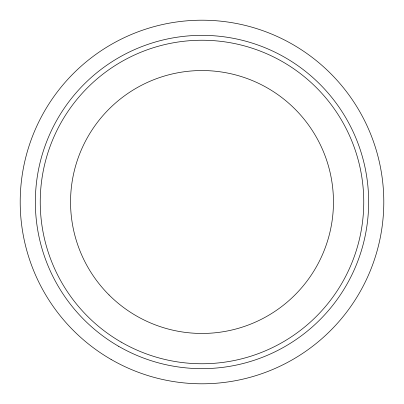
<?xml version="1.0" encoding="UTF-8"?>
<svg xmlns="http://www.w3.org/2000/svg" width="404" height="404" viewBox="0 0 404 404"><rect width="100%" height="100%" fill="white"/><g stroke="black" fill="none" stroke-linecap="round" stroke-linejoin="round"><path stroke-width="0.61" d="M111.1 359.444A181.8 181.8 0 0 0 383.8 202A181.8 181.8 0 0 0 111.1 44.556A181.8 181.8 0 0 0 111.1 359.444M118.675 346.324A166.65 166.65 0 0 0 368.65 202A166.65 166.65 0 0 0 118.675 57.676A166.65 166.65 0 0 0 118.675 346.324M121.119 342.087A161.757 161.757 0 0 0 363.757 202A161.757 161.757 0 0 0 121.119 61.913A161.757 161.757 0 0 0 121.119 342.087M109.05 294.95A131.457 131.457 0 0 0 328.977 236.022A131.457 131.457 0 0 0 167.978 75.023A131.457 131.457 0 0 0 109.05 294.95"/></g></svg>
